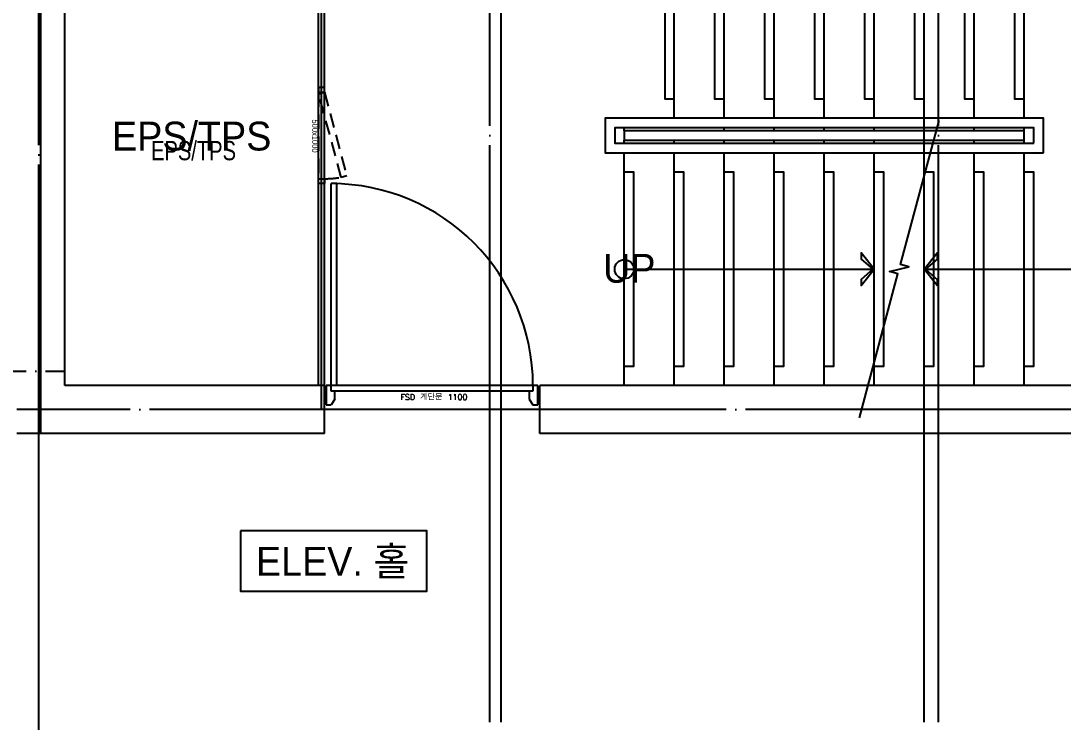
# Model space of a CAD drawing. Header units: millimetres. Extents: x -24416 to 92204, y -190080 to 23760.
# Drawn here: x 19070 to 24491, y -170926 to -167280 of the extents above; entities that cross this region are included whole.
import ezdxf
from ezdxf.enums import TextEntityAlignment as Align

# ---------------------------------------------------------------- set-up
doc = ezdxf.new("R2010")
doc.units = ezdxf.units.MM
doc.header["$LTSCALE"] = 50
for name, pattern in [('AUDIT_D_220706163347-0', [0]), ('CEN', [62, 60, -1, 0, -1]), ('xr-101_102동-2F$0$HID', [2.3, 1.5, -0.8])]:
    doc.linetypes.add(name, pattern=pattern)
for name, color, linetype in [('A-STEEL', 4, 'Continuous'), ('AA-XXXX-TEXT#LEV', 3, 'Continuous'), ('CEN_CON', 1, 'CEN'), ('CEN_WALL', 12, 'CEN'), ('CONC', 2, 'Continuous'), ('DOOR', 4, 'Continuous'), ('ELE-하늘', 4, 'Continuous'), ('ROM', 7, 'AUDIT_D_220706163347-0'), ('STAIR', 4, 'Continuous'), ('xr-101_102동-2F$0$AA-DWXM-DOOR(PS점검구)', 4, 'xr-101_102동-2F$0$HID'), ('논슬립', 251, 'Continuous'), ('실명', 3, 'AUDIT_D_220706163347-0'), ('실명박스', 7, 'AUDIT_D_220706163347-0')]:
    doc.layers.add(name, color=color, linetype=linetype)
for name, color, linetype, plot in [('AA-XXXX-MC', 153, 'AUDIT_D_220706163347-0', False), ('Def-PrintX', 147, 'Continuous', False), ('xr-101_102동-2F$0$DEFPOINT', 231, 'Continuous', False)]:
    doc.layers.add(name, color=color, linetype=linetype, plot=plot)
doc.styles.add('HAUD01', font='Dotum.ttf')
doc.styles.add('HAUD02', font='Dotum.ttf', dxfattribs={"width": 0.8})
doc.styles.get("Standard").update_dxf_attribs({"font": 'txt', "bigfont": 'whgtxt.shx'})
doc.styles.add('xr-101_102동-2F$0$HAUD01', font='Dotum.ttf')

# ---------------------------------------------------------------- blocks, each defined once
blk = doc.blocks.new('FSD 계단문 1100')
at = {"layer": 'DOOR'}
for p, q in [((25, 100), (25, 1150)), ((0, 100), (0, 0)), ((25, 100), (0, 100)), ((0, 0), (0, 100)), ((55, 100), (25, 100)), ((25, 70), (25, 100)), ((45, 70), (25, 70)), ((45, 30), (45, 70)), ((1075, 70), (1055, 70)), ((1055, 70), (1055, 30)), ((1100, 100), (1075, 100)), ((1075, 100), (1075, 70)), ((1100, 0), (1100, 100)), ((0, 0), (25, 0)), ((45, 30), (25, 0)), ((1055, 30), (1075, 0)), ((1075, 0), (1100, 0))]:
    blk.add_line(p, q, dxfattribs=at)
at = {"layer": 'DOOR', "color": 8}
for p, q in [((1055, 70), (45, 70)), ((1075, 100), (55, 100))]:
    blk.add_line(p, q, dxfattribs=at)
at = {"layer": 'DOOR'}
blk.add_lwpolyline([(55, 100), (55, 1150), (25, 1150)], dxfattribs=at)
at = {"layer": 'DOOR', "color": 8}
blk.add_arc((23.3, 98.3), 1051.7, 0.0932, 89.9068, dxfattribs=at)
at = {"layer": 'Def-PrintX'}
blk.add_text('FSD 계단문 1100', height=30, dxfattribs=at).set_placement((560, 43.8), align=Align.MIDDLE)
blk = doc.blocks.new('A$C38A1636F')
at = {"layer": 'xr-101_102동-2F$0$AA-DWXM-DOOR(PS점검구)'}
for p, q in [((225, 0), (-225, 0)), ((-225, -30), (225, -30))]:
    blk.add_line(p, q, dxfattribs=at)
for points in [[(-250, 0), (-225, 0), (-225, -30), (-250, -30)], [(250, 0), (225, 0), (225, -30), (250, -30)], [(-209.7, -146.5), (-217.4, -117.5), (217.2, -1), (225, -30)]]:
    blk.add_lwpolyline(points, close=True, dxfattribs=at)
blk.add_arc((385.2, -21.3), 610.2, 180.8182, 189.0705, dxfattribs=at)
at = {"layer": 'xr-101_102동-2F$0$DEFPOINT', "style": 'xr-101_102동-2F$0$HAUD01'}
blk.add_text('500x1000', height=30, rotation=180, dxfattribs=at).set_placement((-2.5, 18.6), align=Align.MIDDLE_CENTER)
blk = doc.blocks.new('CO-101-23F', base_point=(132164.9, -37223.7))
at = {"layer": 'A-STEEL'}
for p, q in [((139694.9, -35373.7), (139694.9, -32773.7)), ((139724.9, -35373.7), (139724.9, -32773.7))]:
    blk.add_line(p, q, dxfattribs=at)
at = {"layer": 'CEN_CON'}
for p, q in [((138249.9, -35623.7), (138249.9, -32373.7)), ((135174.9, -35298.7), (138374.9, -35298.7)), ((144914.9, -35498.7), (138124.9, -35498.7))]:
    blk.add_line(p, q, dxfattribs=at)
at = {"layer": 'CEN_WALL'}
blk.add_line((139709.9, -35498.7), (139709.9, -32648.7), dxfattribs=at)
at = {"layer": 'CONC', "color": 2}
for p, q in [((138374.9, -35373.7), (138374.9, -32773.7)), ((139724.9, -35373.7), (138374.9, -35373.7)), ((139724.9, -35623.7), (139724.9, -35373.7)), ((144664.9, -35373.7), (140844.9, -35373.7)), ((140844.9, -35623.7), (140844.9, -35373.7)), ((139724.9, -35623.7), (138124.9, -35623.7)), ((144664.9, -35623.7), (140844.9, -35623.7))]:
    blk.add_line(p, q, dxfattribs=at)
at = {"layer": 'STAIR'}
for p, q in [((141544.9, -33983.7), (141544.9, -32773.7)), ((141804.9, -33983.7), (141804.9, -32773.7)), ((142064.9, -33983.7), (142064.9, -32773.7)), ((142324.9, -33983.7), (142324.9, -32773.7)), ((142584.9, -33983.7), (142584.9, -32773.7)), ((142844.9, -33983.7), (142844.9, -32773.7)), ((143104.9, -33983.7), (143104.9, -32773.7)), ((143364.9, -33983.7), (143364.9, -32773.7)), ((141284.9, -34048.7), (141284.9, -34033.7)), ((141284.9, -34048.7), (141284.9, -34033.7)), ((141804.9, -34048.7), (141804.9, -34033.7)), ((142064.9, -34048.7), (142064.9, -34033.7)), ((142324.9, -34048.7), (142324.9, -34033.7)), ((142584.9, -34048.7), (142584.9, -34033.7)), ((142844.9, -34048.7), (142844.9, -34033.7)), ((143104.9, -34048.7), (143104.9, -34033.7)), ((143364.9, -34048.7), (143364.9, -34033.7)), ((141284.9, -34113.7), (141284.9, -34098.7)), ((141284.9, -34113.7), (141284.9, -34098.7)), ((141544.9, -34113.7), (141544.9, -34098.7)), ((141804.9, -34113.7), (141804.9, -34098.7)), ((142064.9, -34113.7), (142064.9, -34098.7)), ((142324.9, -34113.7), (142324.9, -34098.7)), ((142584.9, -34113.7), (142584.9, -34098.7)), ((142844.9, -34113.7), (142844.9, -34098.7)), ((143104.9, -34113.7), (143104.9, -34098.7)), ((143364.9, -34113.7), (143364.9, -34098.7)), ((141284.9, -35373.7), (141284.9, -34163.7)), ((141544.9, -35373.7), (141544.9, -34163.7)), ((141804.9, -35373.7), (141804.9, -34163.7)), ((142064.9, -35373.7), (142064.9, -34163.7)), ((142324.9, -35373.7), (142324.9, -34163.7)), ((142584.9, -35373.7), (142584.9, -34163.7)), ((142844.9, -35373.7), (142844.9, -34163.7)), ((143104.9, -35373.7), (143104.9, -34163.7)), ((143364.9, -35373.7), (143364.9, -34163.7)), ((141284.9, -34768.7), (142584.9, -34768.7)), ((142844.9, -34768.7), (144064.9, -34768.7))]:
    blk.add_line(p, q, dxfattribs=at)
for points in [[(143464.9, -34163.7), (143464.9, -33983.7), (141184.9, -33983.7), (141184.9, -34163.7)], [(143414.9, -34113.7), (143414.9, -34033.7), (141234.9, -34033.7), (141234.9, -34113.7)], [(143364.9, -34098.7), (143364.9, -34048.7), (141284.9, -34048.7), (141284.9, -34098.7)], [(142584.9, -34768.7), (142516.9, -34683.4), (142516.9, -34715.8), (142578.4, -34768.7), (142516.9, -34821.6), (142516.9, -34854)], [(142844.9, -34768.7), (142912.9, -34683.4), (142912.9, -34715.8), (142851.4, -34768.7), (142912.9, -34821.6), (142912.9, -34854)]]:
    blk.add_lwpolyline(points, close=True, dxfattribs=at)
blk.add_lwpolyline([(142507.8, -35541.4), (142708.4, -34792.8), (142665, -34781.2), (142764.8, -34756.2), (142721.4, -34744.5), (142922, -33995.9)], dxfattribs=at)
blk.add_circle((141284.9, -34768.7), 50, dxfattribs=at)
at = {"layer": '논슬립'}
for points in [[(141544.9, -32873.7), (141494.9, -32873.7), (141494.9, -33883.7), (141544.9, -33883.7)], [(141804.9, -32873.7), (141754.9, -32873.7), (141754.9, -33883.7), (141804.9, -33883.7)], [(142064.9, -32873.7), (142014.9, -32873.7), (142014.9, -33883.7), (142064.9, -33883.7)], [(142324.9, -32873.7), (142274.9, -32873.7), (142274.9, -33883.7), (142324.9, -33883.7)], [(142584.9, -32873.7), (142534.9, -32873.7), (142534.9, -33883.7), (142584.9, -33883.7)], [(142844.9, -32873.7), (142794.9, -32873.7), (142794.9, -33883.7), (142844.9, -33883.7)], [(143104.9, -32873.7), (143054.9, -32873.7), (143054.9, -33883.7), (143104.9, -33883.7)], [(143364.9, -32873.7), (143314.9, -32873.7), (143314.9, -33883.7), (143364.9, -33883.7)], [(141284.9, -35273.7), (141334.9, -35273.7), (141334.9, -34263.7), (141284.9, -34263.7)], [(141544.9, -35273.7), (141594.9, -35273.7), (141594.9, -34263.7), (141544.9, -34263.7)], [(141804.9, -35273.7), (141854.9, -35273.7), (141854.9, -34263.7), (141804.9, -34263.7)], [(142064.9, -35273.7), (142114.9, -35273.7), (142114.9, -34263.7), (142064.9, -34263.7)], [(142324.9, -35273.7), (142374.9, -35273.7), (142374.9, -34263.7), (142324.9, -34263.7)], [(142584.9, -35273.7), (142634.9, -35273.7), (142634.9, -34263.7), (142584.9, -34263.7)], [(142844.9, -35273.7), (142894.9, -35273.7), (142894.9, -34263.7), (142844.9, -34263.7)], [(143104.9, -35273.7), (143154.9, -35273.7), (143154.9, -34263.7), (143104.9, -34263.7)], [(143364.9, -35273.7), (143414.9, -35273.7), (143414.9, -34263.7), (143364.9, -34263.7)]]:
    blk.add_lwpolyline(points, dxfattribs=at)
at = {"layer": 'AA-XXXX-TEXT#LEV', "rotation": 89.99999999999999}
blk.add_blockref('A$C38A1636F', (139694.9, -34073.7), dxfattribs=at)
at = {"layer": 'DOOR'}
blk.add_blockref('FSD 계단문 1100', (139734.9, -35473.7), dxfattribs=at)
at = {"layer": 'Def-PrintX', "style": 'HAUD02', "width": 0.8}
blk.add_text('EPS/TPS', height=100, rotation=0, dxfattribs=at).set_placement((138823.5, -34202.3))
blk = doc.blocks.new('A$C415C5DAF')
at = {"layer": 'AA-XXXX-MC'}
for p, q in [((9083.4, -189303), (9083.4, -184253)), ((11283.4, -189303), (11283.4, -184253))]:
    blk.add_line(p, q, dxfattribs=at)
at = {"layer": 'CEN_CON'}
for p, q in [((6678.4, -189403), (6678.4, -184253)), ((9023.4, -189303), (9023.4, -184253)), ((11358.4, -189303), (11358.4, -184253))]:
    blk.add_line(p, q, dxfattribs=at)
at = {"layer": '실명박스'}
blk.add_lwpolyline([(7728, -188308.7), (7728, -188621.2), (8697.1, -188621.2), (8697.1, -188308.7)], close=True, dxfattribs=at)
at = {"layer": 'ROM', "color": 3, "style": 'HAUD01'}
for s, p in [('EPS/TPS', (7473.4, -186253)), ('UP', (9749.5, -186944.4))]:
    blk.add_text(s, height=150, dxfattribs=at).set_placement(p, align=Align.MIDDLE)
at = {"layer": '실명', "style": 'HAUD01'}
blk.add_text('ELEV. 홀', height=150, dxfattribs=at).set_placement((8207.1, -188462.7), align=Align.MIDDLE)

msp = doc.modelspace()

# ---------------------------------------------------------------- block references
at = {"layer": 'ELE-하늘'}
msp.add_blockref('CO-101-23F', (13088.8, -171025.9), dxfattribs=at)
at = {"layer": '실명박스'}
msp.add_blockref('A$C415C5DAF', (12485.4, 18377.1), dxfattribs=at)

doc.saveas('drawing.dxf')
